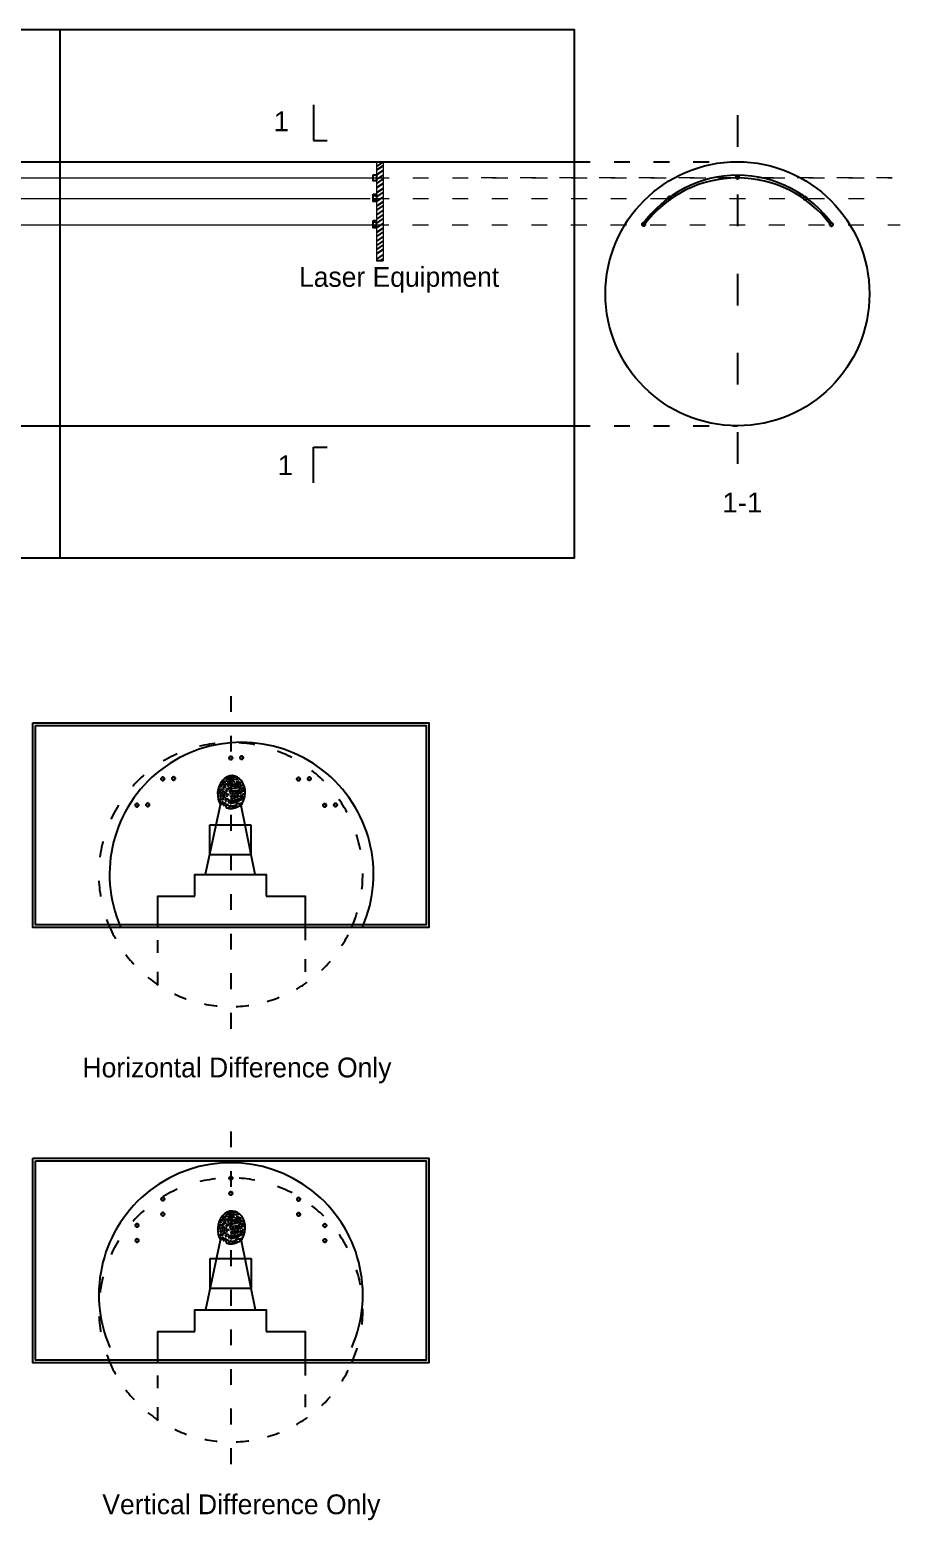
# Model space of a CAD drawing. Header units: millimetres. Extents: x -303 to 2557, y -529 to 648.
# Drawn here: x 687 to 1347, y -529 to 600 of the extents above; entities that cross this region are included whole.
import ezdxf

# ---------------------------------------------------------------- set-up
doc = ezdxf.new("R2010")
doc.units = ezdxf.units.MM
doc.linetypes.add('ACAD_ISO02W100', pattern=[15, 12, -3])
doc.linetypes.add('ACAD_ISO03W100', pattern=[30, 12, -18])
doc.styles.get("Standard").update_dxf_attribs({"font": 'Arial.ttf'})
doc.styles.add('宋体', font='Songti TC.ttf', dxfattribs={"height": 3})
picture_1 = doc.add_image_def('image3.png', size_in_pixel=(440, 322))

msp = doc.modelspace()

# ---------------------------------------------------------------- linework, layer by layer
at = {"ltscale": 1.5}
msp.add_line((710.42339, 200), (710.42339, 600), dxfattribs=at)
for p, q in [((902.32375, 543.16139), (902.32375, 516.10044)), ((902.32375, 516.10044), (912.619, 516.10044)), ((955, 500), (950, 496.56246)), ((955, 497), (950, 493.56246)), ((955, 493.53249), (950, 490.09495)), ((955, 490.09663), (950, 486.65908)), ((955.00001, 487.09663), (950.00001, 483.65908)), ((955, 479.89009), (950, 476.45255)), ((955.00001, 483.62912), (950.00001, 480.19158)), ((955.00001, 476.89009), (950.00001, 473.45255)), ((955, 469.78461), (950, 466.34707)), ((955.00001, 473.42259), (950.00001, 469.98504)), ((955.00001, 466.78461), (950.00001, 463.34707)), ((955.00001, 463.31711), (950.00001, 459.87956)), ((955, 459.95097), (950, 456.51343)), ((955, 456.95097), (950, 453.51343)), ((955, 453.48346), (950, 450.04592)), ((955, 449.84549), (950, 446.40795)), ((955, 446.84549), (950, 443.40795)), ((955, 443.37798), (950, 439.94044)), ((955, 440.0932), (950, 436.65566)), ((955, 437.0932), (950, 433.65566)), ((955, 433.6257), (950, 430.18815)), ((955.15648, 429.78878), (950.15648, 426.35123)), ((955, 425), (950, 425)), ((955.15648, 426.78878), (952.55466, 425)), ((902.32375, 256.83861), (902.32375, 283.89956)), ((902.32375, 283.89956), (912.619, 283.89956)), ((820.54175, -39.69453), (831.88286, 12.85843)), ((858.23106, -39.92779), (847.59716, 12.42898)), ((820.61398, -369.5237), (831.9551, -316.97075)), ((858.3033, -369.75697), (847.6694, -317.4002))]:
    msp.add_line(p, q)
at = {"linetype": 'ACAD_ISO03W100', "ltscale": 2}
msp.add_line((1223.50371, 535.22727), (1223.50371, 265.69023), dxfattribs=at)
at = {"linetype": 'ACAD_ISO03W100'}
for p, q in [((902.32375, 516.10044), (902.32375, 516.10044)), ((1100, 500), (1223.50371, 500)), ((984.90032, 472.23762), (984.90032, 472.23762)), ((1100, 300), (1223.50371, 300)), ((902.32375, 283.89956), (902.32375, 283.89956)), ((839.60584, 95.22727), (839.60584, -168.52015)), ((839.34995, 32.04608), (838.44493, 34.0441)), ((838.44493, 34.0441), (841.00073, 33.88924)), ((838.56822, 34.25305), (840.5294, 34.61771)), ((842.11901, 32.03094), (841.21399, 34.02896)), ((841.21399, 34.02896), (843.76979, 33.8741)), ((841.33727, 34.23791), (843.29845, 34.60257)), ((831.79487, 22.43115), (830.88984, 24.42917)), ((830.88984, 24.42917), (833.44565, 24.27431)), ((831.01313, 24.63812), (832.97431, 25.00278)), ((832.49987, 25.85247), (831.59484, 27.85049)), ((831.59484, 27.85049), (834.15065, 27.69562)), ((831.71813, 28.05944), (833.67931, 28.4241)), ((833.69547, 20.83092), (832.79045, 22.82894)), ((832.79045, 22.82894), (835.34625, 22.67407)), ((832.91373, 23.03789), (834.87492, 23.40255)), ((834.23834, 28.35977), (833.33332, 30.35779)), ((833.33332, 30.35779), (835.88912, 30.20292)), ((833.45661, 30.56673), (835.41779, 30.9314)), ((834.61205, 24.11226), (833.70703, 26.11028)), ((833.70703, 26.11028), (836.26283, 25.95542)), ((833.83031, 26.31923), (835.7915, 26.68389)), ((835.71593, 26.50156), (834.8109, 28.49959)), ((834.8109, 28.49959), (837.36671, 28.34472)), ((834.93419, 28.70853), (836.89537, 29.0732)), ((836.79415, 30.20292), (835.88912, 32.20095)), ((835.88912, 32.20095), (838.44493, 32.04608)), ((836.89941, 22.54291), (835.99438, 24.54093)), ((835.99438, 24.54093), (838.55019, 24.38607)), ((836.01241, 32.40989), (837.97359, 32.77455)), ((836.11767, 24.74988), (838.07885, 25.11454)), ((838.05654, 25.93896), (837.15151, 27.93699)), ((837.15151, 27.93699), (839.70732, 27.78212)), ((837.2748, 28.14593), (839.23598, 28.5106)), ((838.89173, 29.27612), (837.98671, 31.27414)), ((837.98671, 31.27414), (840.54251, 31.11928)), ((838.11, 31.48309), (840.07118, 31.84775)), ((839.67421, 21.36029), (838.76919, 23.35831)), ((838.76919, 23.35831), (841.32499, 23.20345)), ((838.89248, 23.56726), (840.85366, 23.93192)), ((840.51087, 25.16398), (839.60584, 27.162)), ((839.60584, 27.162), (842.16165, 27.00714)), ((839.72913, 27.37095), (841.69031, 27.73561)), ((840.93984, 28.51179), (840.03482, 30.50981)), ((840.03482, 30.50981), (842.59062, 30.35495)), ((840.1581, 30.71876), (842.11929, 31.08342)), ((841.71334, 21.13343), (840.80832, 23.13145)), ((840.80832, 23.13145), (843.36412, 22.97659)), ((840.93161, 23.3404), (842.89279, 23.70506)), ((843.35606, 25.2471), (842.45104, 27.24512)), ((842.45104, 27.24512), (845.00684, 27.09025)), ((842.57433, 27.45406), (844.53551, 27.81873)), ((843.9682, 21.45821), (843.06318, 23.45623)), ((843.06318, 23.45623), (845.61898, 23.30137)), ((843.18647, 23.66518), (845.14765, 24.02984)), ((844.51123, 28.55262), (843.60621, 30.55064)), ((843.60621, 30.55064), (846.16201, 30.39577)), ((843.7295, 30.75959), (845.69068, 31.12425)), ((846.00434, 26.44666), (845.09932, 28.44468)), ((845.09932, 28.44468), (847.65512, 28.28982)), ((845.2226, 28.65363), (847.18379, 29.01829)), ((846.52401, 23.30137), (845.61898, 25.29939)), ((845.61898, 25.29939), (848.17479, 25.14452)), ((845.74227, 25.50834), (847.70345, 25.873)), ((848.15, 21.43743), (847.24497, 23.43546)), ((847.24497, 23.43546), (849.80078, 23.28059)), ((847.36826, 23.6444), (849.32944, 24.00907)), ((848.99842, 23.50675), (848.09339, 25.50477)), ((848.09339, 25.50477), (850.6492, 25.34991)), ((848.21668, 25.71372), (850.17786, 26.07838)), ((830.61729, 19.61161), (829.71227, 21.60963)), ((829.71227, 21.60963), (832.26807, 21.45477)), ((829.83555, 21.81858), (831.79674, 22.18324)), ((831.76907, 14.80699), (830.86404, 16.80501)), ((830.86404, 16.80501), (833.41985, 16.65015)), ((830.98733, 17.01396), (832.94851, 17.37862)), ((832.47659, 17.95871), (831.57156, 19.95673)), ((831.57156, 19.95673), (834.12737, 19.80187)), ((831.69485, 20.16568), (833.65603, 20.53034)), ((832.88861, 12.70282), (831.98359, 14.70084)), ((831.98359, 14.70084), (834.53939, 14.54597)), ((832.10688, 14.90979), (834.06806, 15.27445)), ((834.29968, 16.47997), (833.39466, 18.47799)), ((833.39466, 18.47799), (835.95046, 18.32313)), ((833.51795, 18.68694), (835.47913, 19.0516)), ((834.77455, 11.92073), (833.86952, 13.91876)), ((833.86952, 13.91876), (836.42533, 13.76389)), ((833.99281, 14.1277), (835.95399, 14.49237)), ((835.2302, 19.6821), (834.32518, 21.68013)), ((834.32518, 21.68013), (836.88098, 21.52526)), ((834.44847, 21.88907), (836.40965, 22.25374)), ((836.40453, 15.09983), (835.49951, 17.09785)), ((835.49951, 17.09785), (838.05531, 16.94299)), ((836.52, 10.86029), (835.61498, 12.85832)), ((835.61498, 12.85832), (838.17078, 12.70345)), ((835.62279, 17.3068), (837.58398, 17.67146)), ((835.73827, 13.06726), (837.69945, 13.43192)), ((837.07253, 18.56621), (836.16751, 20.56423)), ((836.16751, 20.56423), (838.72331, 20.40937)), ((836.2908, 20.77318), (838.25198, 21.13784)), ((838.6683, 14.17211), (837.76328, 16.17013)), ((837.76328, 16.17013), (840.31908, 16.01526)), ((837.88657, 16.37908), (839.84775, 16.74374)), ((839.08578, 9.923), (838.18076, 11.92103)), ((838.18076, 11.92103), (840.73656, 11.76616)), ((838.30405, 12.12997), (840.26523, 12.49463)), ((840.51087, 17.53975), (839.60584, 19.53777)), ((839.60584, 19.53777), (842.16165, 19.38291)), ((840.51087, 13.93787), (839.60584, 15.93589)), ((839.60584, 15.93589), (842.16165, 15.78102)), ((839.72913, 19.74672), (841.69031, 20.11138)), ((839.72913, 16.14483), (841.69031, 16.5095)), ((841.81005, 9.92595), (840.90503, 11.92397)), ((840.90503, 11.92397), (843.46083, 11.7691)), ((841.02831, 12.13292), (842.9895, 12.49758)), ((843.03839, 17.75112), (842.13337, 19.74914)), ((842.13337, 19.74914), (844.68917, 19.59427)), ((843.13493, 14.33969), (842.22991, 16.33771)), ((842.22991, 16.33771), (844.78571, 16.18285)), ((842.25666, 19.95809), (844.21784, 20.32275)), ((842.3532, 16.54666), (844.31438, 16.91132)), ((844.36585, 11.76911), (843.46083, 13.76713)), ((843.46083, 13.76713), (846.01663, 13.61226)), ((843.58412, 13.97607), (845.5453, 14.34074)), ((845.39462, 15.16666), (844.4896, 17.16469)), ((844.4896, 17.16469), (847.0454, 17.00982)), ((844.61289, 17.37363), (846.57407, 17.7383)), ((845.59419, 19.59428), (844.68917, 21.5923)), ((844.68917, 21.5923), (847.24497, 21.43743)), ((844.81246, 21.80125), (846.77364, 22.16591)), ((847.07862, 11.75789), (846.1736, 13.75591)), ((846.1736, 13.75591), (848.72941, 13.60105)), ((846.29689, 13.96486), (848.25807, 14.32952)), ((847.95043, 17.00982), (847.0454, 19.00784)), ((847.0454, 19.00784), (849.60121, 18.85298)), ((847.16869, 19.21679), (849.12987, 19.58145)), ((839.67808, -234.60191), (839.67808, -504.13894)), ((831.08536, -305.19106), (833.04655, -304.8264)), ((832.5721, -303.97671), (831.66708, -301.97869)), ((831.66708, -301.97869), (834.22288, -302.13355)), ((831.79037, -301.76974), (833.75155, -301.40508)), ((834.31058, -301.46941), (833.40555, -299.47139)), ((833.40555, -299.47139), (835.96136, -299.62626)), ((833.52884, -299.26244), (835.49002, -298.89778)), ((834.68428, -305.71692), (833.77926, -303.71889)), ((833.77926, -303.71889), (836.33506, -303.87376)), ((833.90255, -303.50995), (835.86373, -303.14528)), ((835.78816, -303.32762), (834.88314, -301.32959)), ((834.88314, -301.32959), (837.43894, -301.48446)), ((835.00643, -301.12065), (836.96761, -300.75598)), ((836.86638, -299.62626), (835.96136, -297.62823)), ((835.96136, -297.62823), (838.51716, -297.7831)), ((836.08465, -297.41929), (838.04583, -297.05462)), ((836.18991, -305.0793), (838.15109, -304.71464)), ((838.12877, -303.89021), (837.22375, -301.89219)), ((837.22375, -301.89219), (839.77955, -302.04706)), ((837.34703, -301.68324), (839.30822, -301.31858)), ((838.96396, -300.55306), (838.05894, -298.55504)), ((838.05894, -298.55504), (840.61475, -298.7099)), ((838.18223, -298.34609), (840.14341, -297.98143)), ((839.42219, -297.7831), (838.51716, -295.78508)), ((838.51716, -295.78508), (841.07297, -295.93994)), ((838.64045, -295.57613), (840.60163, -295.21147)), ((840.5831, -304.6652), (839.67808, -302.66717)), ((839.67808, -302.66717), (842.23388, -302.82204)), ((839.80137, -302.45823), (841.76255, -302.09356)), ((841.01207, -301.31739), (840.10705, -299.31937)), ((840.10705, -299.31937), (842.66285, -299.47423)), ((840.23034, -299.11042), (842.19152, -298.74576)), ((842.19124, -297.79824), (841.28622, -295.80021)), ((841.28622, -295.80021), (843.84202, -295.95508)), ((841.40951, -295.59127), (843.37069, -295.2266)), ((843.4283, -304.58208), (842.52327, -302.58406)), ((842.52327, -302.58406), (845.07908, -302.73893)), ((842.64656, -302.37511), (844.60774, -302.01045)), ((844.58347, -301.27656), (843.67844, -299.27854)), ((843.67844, -299.27854), (846.23425, -299.4334)), ((843.80173, -299.06959), (845.76291, -298.70493)), ((846.07657, -303.38252), (845.17155, -301.3845)), ((845.17155, -301.3845), (847.72735, -301.53936)), ((845.29484, -301.17555), (847.25602, -300.81089)), ((846.59624, -306.52781), (845.69122, -304.52979)), ((845.69122, -304.52979), (848.24702, -304.68465)), ((845.81451, -304.32084), (847.77569, -303.95618)), ((849.07065, -306.32243), (848.16563, -304.3244)), ((848.16563, -304.3244), (850.72143, -304.47927)), ((848.28892, -304.11546), (850.2501, -303.7508)), ((830.68952, -310.21757), (829.7845, -308.21955)), ((829.7845, -308.21955), (832.3403, -308.37441)), ((829.90779, -308.0106), (831.86897, -307.64594)), ((831.8413, -315.02219), (830.93628, -313.02417)), ((830.93628, -313.02417), (833.49208, -313.17903)), ((831.8671, -307.39803), (830.96208, -305.4)), ((830.96208, -305.4), (833.51788, -305.55487)), ((831.05957, -312.81522), (833.02075, -312.45056)), ((832.54882, -311.87047), (831.6438, -309.87245)), ((831.6438, -309.87245), (834.1996, -310.02731)), ((831.76709, -309.6635), (833.72827, -309.29884)), ((832.96085, -317.12636), (832.05582, -315.12834)), ((832.05582, -315.12834), (834.61163, -315.28321)), ((832.17911, -314.91939), (834.14029, -314.55473)), ((833.7677, -308.99826), (832.86268, -307.00024)), ((832.86268, -307.00024), (835.41848, -307.1551)), ((832.98597, -306.79129), (834.94715, -306.42663)), ((834.37192, -313.34921), (833.46689, -311.35119)), ((833.46689, -311.35119), (836.0227, -311.50605)), ((833.59018, -311.14224), (835.55136, -310.77758)), ((834.84678, -317.90844), (833.94176, -315.91042)), ((833.94176, -315.91042), (836.49756, -316.06529)), ((834.06505, -315.70148), (836.02623, -315.33681)), ((835.30244, -310.14707), (834.39741, -308.14905)), ((834.39741, -308.14905), (836.95322, -308.30392)), ((834.5207, -307.94011), (836.48188, -307.57544)), ((836.47676, -314.72935), (835.57174, -312.73133)), ((835.57174, -312.73133), (838.12754, -312.88619)), ((835.69503, -312.52238), (837.65621, -312.15772)), ((836.97164, -307.28627), (836.06662, -305.28825)), ((836.06662, -305.28825), (838.62242, -305.44311)), ((837.14477, -311.26297), (836.23974, -309.26495)), ((836.23974, -309.26495), (838.79555, -309.41981)), ((836.36303, -309.056), (838.32421, -308.69134)), ((838.74054, -315.65707), (837.83551, -313.65905)), ((837.83551, -313.65905), (840.39132, -313.81392)), ((837.9588, -313.4501), (839.91998, -313.08544)), ((839.74645, -308.46889), (838.84142, -306.47087)), ((838.84142, -306.47087), (841.39723, -306.62573)), ((838.96471, -306.26192), (840.92589, -305.89726)), ((840.5831, -312.28943), (839.67808, -310.2914)), ((839.67808, -310.2914), (842.23388, -310.44627)), ((840.5831, -315.89131), (839.67808, -313.89329)), ((839.67808, -313.89329), (842.23388, -314.04816)), ((839.80137, -310.08246), (841.76255, -309.71779)), ((839.80137, -313.68434), (841.76255, -313.31968)), ((841.78558, -308.69575), (840.88055, -306.69773)), ((840.88055, -306.69773), (843.43636, -306.85259)), ((841.00384, -306.48878), (842.96502, -306.12412)), ((843.11062, -312.07806), (842.2056, -310.08004)), ((842.2056, -310.08004), (844.76141, -310.2349)), ((843.20717, -315.48949), (842.30214, -313.49147)), ((842.30214, -313.49147), (844.85795, -313.64633)), ((842.32889, -309.87109), (844.29007, -309.50643)), ((842.42543, -313.28252), (844.38661, -312.91786)), ((844.04044, -308.37097), (843.13541, -306.37295)), ((843.13541, -306.37295), (845.69122, -306.52781)), ((843.2587, -306.164), (845.21988, -305.79934)), ((844.43809, -318.06007), (843.53306, -316.06205)), ((843.53306, -316.06205), (846.08887, -316.21692)), ((843.65635, -315.8531), (845.61753, -315.48844)), ((845.46686, -314.66251), (844.56183, -312.66449)), ((844.56183, -312.66449), (847.11764, -312.81936)), ((844.68512, -312.45554), (846.6463, -312.09088)), ((845.66643, -310.2349), (844.7614, -308.23688)), ((844.7614, -308.23688), (847.31721, -308.39175)), ((844.88469, -308.02793), (846.84587, -307.66327)), ((847.15086, -318.07129), (846.24584, -316.07327)), ((846.24584, -316.07327), (848.80164, -316.22813)), ((846.36912, -315.86432), (848.3303, -315.49966)), ((848.02266, -312.81936), (847.11764, -310.82133)), ((847.11764, -310.82133), (849.67344, -310.9762)), ((847.24092, -310.61239), (849.20211, -310.24772)), ((848.22223, -308.39175), (847.31721, -306.39372)), ((847.31721, -306.39372), (849.87301, -306.54859)), ((847.4405, -306.18478), (849.40168, -305.82011)), ((836.59224, -318.96889), (835.68721, -316.97086)), ((835.68721, -316.97086), (838.24302, -317.12573)), ((835.8105, -316.76192), (837.77168, -316.39725)), ((839.15802, -319.90618), (838.25299, -317.90815)), ((838.25299, -317.90815), (840.8088, -318.06302)), ((838.37628, -317.69921), (840.33746, -317.33454)), ((841.88228, -319.90323), (840.97726, -317.90521)), ((840.97726, -317.90521), (843.53306, -318.06007)), ((841.10055, -317.69626), (843.06173, -317.3316))]:
    msp.add_line(p, q, dxfattribs=at)
at = {"lineweight": 25}
for p, q in [((136.29687, 500), (1100, 500)), ((148.87646, 300), (1100, 300))]:
    msp.add_line(p, q, dxfattribs=at)
at = {"lineweight": 20}
for p, q in [((950, 500), (950, 425)), ((955, 500), (955, 425))]:
    msp.add_line(p, q, dxfattribs=at)
at = {"lineweight": 15, "transparency": 33554521}
for p, q in [((167.47475, 487.81826), (947.54698, 487.81826)), ((149.93944, 472.23762), (945.33447, 472.23762)), ((134.51373, 452.28429), (946.73281, 452.28429))]:
    msp.add_line(p, q, dxfattribs=at)
at = {"linetype": 'ACAD_ISO03W100', "lineweight": 15}
for p, q in [((947.54698, 487.81826), (1340.78109, 487.81826)), ((1340.78109, 487.81826), (1029.41546, 487.81826)), ((947.54796, 472.23762), (1337.15395, 472.23762)), ((947.4001, 452.28429), (1346.82631, 452.28429))]:
    msp.add_line(p, q, dxfattribs=at)
at = {"lineweight": 25}
msp.add_lwpolyline([(50, 200), (1100, 200), (1100, 600), (50, 600)], dxfattribs=at)
for points in [[(947.54698, 490.09495), (950, 490.09495), (950, 485.54157), (947.54698, 485.54157)], [(947.54796, 475.54893), (950.00098, 475.54893), (950.00098, 470.99555), (947.54796, 470.99555)], [(947.54796, 474.51431), (950.00098, 474.51431), (950.00098, 469.96093), (947.54796, 469.96093)], [(947.40009, 455.4478), (949.85311, 455.4478), (949.85311, 450.89442), (947.40009, 450.89442)], [(947.40009, 454.56098), (949.85311, 454.56098), (949.85311, 450.0076), (947.40009, 450.0076)], [(947.4001, 454.56098), (949.85312, 454.56098), (949.85312, 450.0076), (947.4001, 450.0076)], [(689.60584, 75), (989.60584, 75), (989.60584, -80), (689.60584, -80)], [(691.60584, 73), (987.60584, 73), (987.60584, -78), (691.60584, -78)], [(689.67808, -254.82918), (989.67808, -254.82918), (989.67808, -409.82918), (689.67808, -409.82918)], [(691.67808, -256.82918), (987.67808, -256.82918), (987.67808, -407.82918), (691.67808, -407.82918)]]:
    msp.add_lwpolyline(points, close=True)
for points in [[(812.33957, -56.283), (812.32273, -56.283), (812.3564, -39.92779), (866.41785, -39.92779), (866.46024, -56.283), (866.43904, -56.283)], [(784.38511, -80), (784.38511, -56.283), (812.33957, -56.283)], [(866.43904, -56.283), (895.9115, -56.283), (895.9115, -80)], [(812.4118, -386.11218), (812.39497, -386.11218), (812.42864, -369.75697), (866.49008, -369.75697), (866.53247, -386.11218), (866.51128, -386.11218)], [(784.45734, -409.82918), (784.45734, -386.11218), (812.4118, -386.11218)], [(866.51128, -386.11218), (895.98373, -386.11218), (895.98373, -409.82918)]]:
    msp.add_lwpolyline(points)
at = {"linetype": 'ACAD_ISO03W100', "ltscale": 0.8}
for points in [[(784.38511, -123.37068), (784.38511, -80)], [(895.9115, -80), (895.9115, -122.64184)], [(784.45734, -453.19986), (784.45734, -409.82918)], [(895.98373, -409.82918), (895.98373, -452.47102)]]:
    msp.add_lwpolyline(points, dxfattribs=at)
msp.add_circle((1223.50371, 400), 100)
at = {"linetype": 'ACAD_ISO03W100', "lineweight": 30}
for centre in [(1223.5409, 488.30621), (1172.01449, 472.52553), (1274.83361, 472.36009), (1152.432, 452.58562), (1294.71175, 452.49164), (847.82838, 48.53948), (796.30197, 32.7588), (899.12109, 32.59335), (776.71948, 12.81888), (918.99923, 12.72491), (839.71527, -270.02088), (788.18886, -285.80156), (891.00798, -285.967), (768.60637, -305.74147), (910.88612, -305.83545)]:
    msp.add_circle(centre, 1.2, dxfattribs=at)
at = {"linetype": 'ACAD_ISO03W100', "lineweight": 30, "transparency": 33554482}
for centre in [(839.64303, 48.30621), (788.11663, 32.52553), (890.93574, 32.36009), (910.81389, 12.49164), (839.71527, -281.52297), (788.18886, -297.30365), (891.00798, -297.46909), (910.88612, -317.33754)]:
    msp.add_circle(centre, 1.2, dxfattribs=at)
at = {"linetype": 'ACAD_ISO02W100', "lineweight": 30, "transparency": 33554475}
for centre in [(768.53413, 12.58562), (768.60637, -317.24356)]:
    msp.add_circle(centre, 1.2, dxfattribs=at)
for centre, radius, start, end in [((1223.64671, 401.94811), 87.86838, 34.94981901, 145.1467274), ((1223.50371, 400), 87.81826, 36.53895838, 143.46104162), ((847.79119, -39.76674), 100, 336.42182186, 203.57817814), ((839.67808, -358.32709), 100, 336.42182186, 203.57817814)]:
    msp.add_arc(centre, radius, start, end)
at = {"linetype": 'ACAD_ISO03W100'}
for centre in [(839.60584, -40), (839.67808, -369.82918)]:
    msp.add_arc(centre, 100, 336.42182152, 203.57817848, dxfattribs=at)
at = {"linetype": 'ACAD_ISO03W100', "ltscale": 0.8}
for centre in [(839.60584, -40), (839.67808, -369.82918)]:
    msp.add_arc(centre, 100, 203.57817848, 336.42182152, dxfattribs=at)
for centre in [(840.08932, 21.59114), (840.16155, -308.23804)]:
    msp.add_ellipse(centre, major_axis=(-1.23954, -13.32742), ratio=0.7771248623, start_param=0.8669752189, end_param=5.5122826604)
at = {"linetype": 'ACAD_ISO03W100'}
for points, knots in [([(846.13255, 32.83374), (844.36736, 32.18663), (841.06971, 31.47049), (838.03941, 33.03188), (836.62552, 33.97289)], [4.1018631776, 4.1018631776, 4.1018631776, 4.1018631776, 9.5367161606, 14.4411416346, 14.4411416346, 14.4411416346, 14.4411416346]), ([(848.32456, 30.27841), (845.66723, 29.04981), (840.56838, 27.08062), (836.08294, 30.33695), (833.92176, 31.98459)], [1.4511446864, 1.4511446864, 1.4511446864, 1.4511446864, 9.5367161606, 17.1122822701, 17.1122822701, 17.1122822701, 17.1122822701]), ([(850.00006, 18.02451), (845.96435, 15.82266), (838.78476, 11.51269), (832.62614, 16.97476), (829.71227, 19.61161)], [0, 0, 0, 0, 11.7832849277, 22.3996692492, 22.3996692492, 22.3996692492, 22.3996692492]), ([(848.39679, -299.55077), (845.73946, -300.77937), (840.64061, -302.74856), (836.15517, -299.49223), (833.994, -297.84459)], [1.4511446864, 1.4511446864, 1.4511446864, 1.4511446864, 9.5367161606, 17.1122822701, 17.1122822701, 17.1122822701, 17.1122822701]), ([(846.20479, -296.99544), (844.4396, -297.64255), (841.14195, -298.35868), (838.11165, -296.79729), (836.69775, -295.85629)], [4.1018631776, 4.1018631776, 4.1018631776, 4.1018631776, 9.5367161606, 14.4411416346, 14.4411416346, 14.4411416346, 14.4411416346]), ([(850.07229, -311.80467), (846.03659, -314.00652), (838.857, -318.31649), (832.69837, -312.85442), (829.7845, -310.21757)], [0, 0, 0, 0, 11.7832849277, 22.3996692492, 22.3996692492, 22.3996692492, 22.3996692492])]:
    msp.add_open_spline(points, degree=3, knots=knots, dxfattribs=at)
for points in [[(850.51031, 21.6339), (839.1587, 17.58357), (829.82735, 23.36701)], [(850.33736, 24.69618), (839.6217, 21.1958), (830.64111, 26.67882)], [(849.48093, 27.96407), (839.6217, 25.16162), (831.93764, 29.42869)], [(847.59716, 12.42898), (838.40608, 9.88476), (831.35344, 13.77211)], [(850.4096, -305.133), (839.69393, -308.63338), (830.71334, -303.15036)], [(849.55316, -301.86511), (839.69393, -304.66756), (832.00987, -300.40049)], [(850.58254, -308.19528), (839.23093, -312.24561), (829.89958, -306.46217)], [(847.6694, -317.4002), (838.47832, -319.94442), (831.42568, -316.05707)]]:
    msp.add_spline(points, degree=3, dxfattribs=at)

# ---------------------------------------------------------------- texts
for s, p in [('1', (872.12728, 523.12906)), ('1', (875.15754, 262.65365)), ('1-1', (1212.07843, 234.36628))]:
    msp.add_text(s, height=15, dxfattribs=at).set_placement(p)
at = {"linetype": 'ACAD_ISO03W100', "style": '宋体'}
for s, p in [('Laser Equipment', (891.33308, 405.30068)), ('Horizontal Difference Only', (727.28907, -193.6612)), ('Vertical Difference Only', (742.32628, -524.60095))]:
    msp.add_text(s, height=15, dxfattribs=at).set_placement(p)

# ---------------------------------------------------------------- pictures from other files: only their frames are drawn
at = {"linetype": 'ACAD_ISO02W100', "ltscale": 1.5}
image = msp.add_image(picture_1, insert=(823.69854, -25.06643), size_in_units=(31.04604, 22.72006), dxfattribs=dict(at, fade=32))
image.dxf.flags = 7
image = msp.add_image(picture_1, insert=(824.04377, -353.63062), size_in_units=(31.04604, 22.72006), dxfattribs=dict(at, fade=32))
image.dxf.flags = 7

doc.saveas('drawing.dxf')
